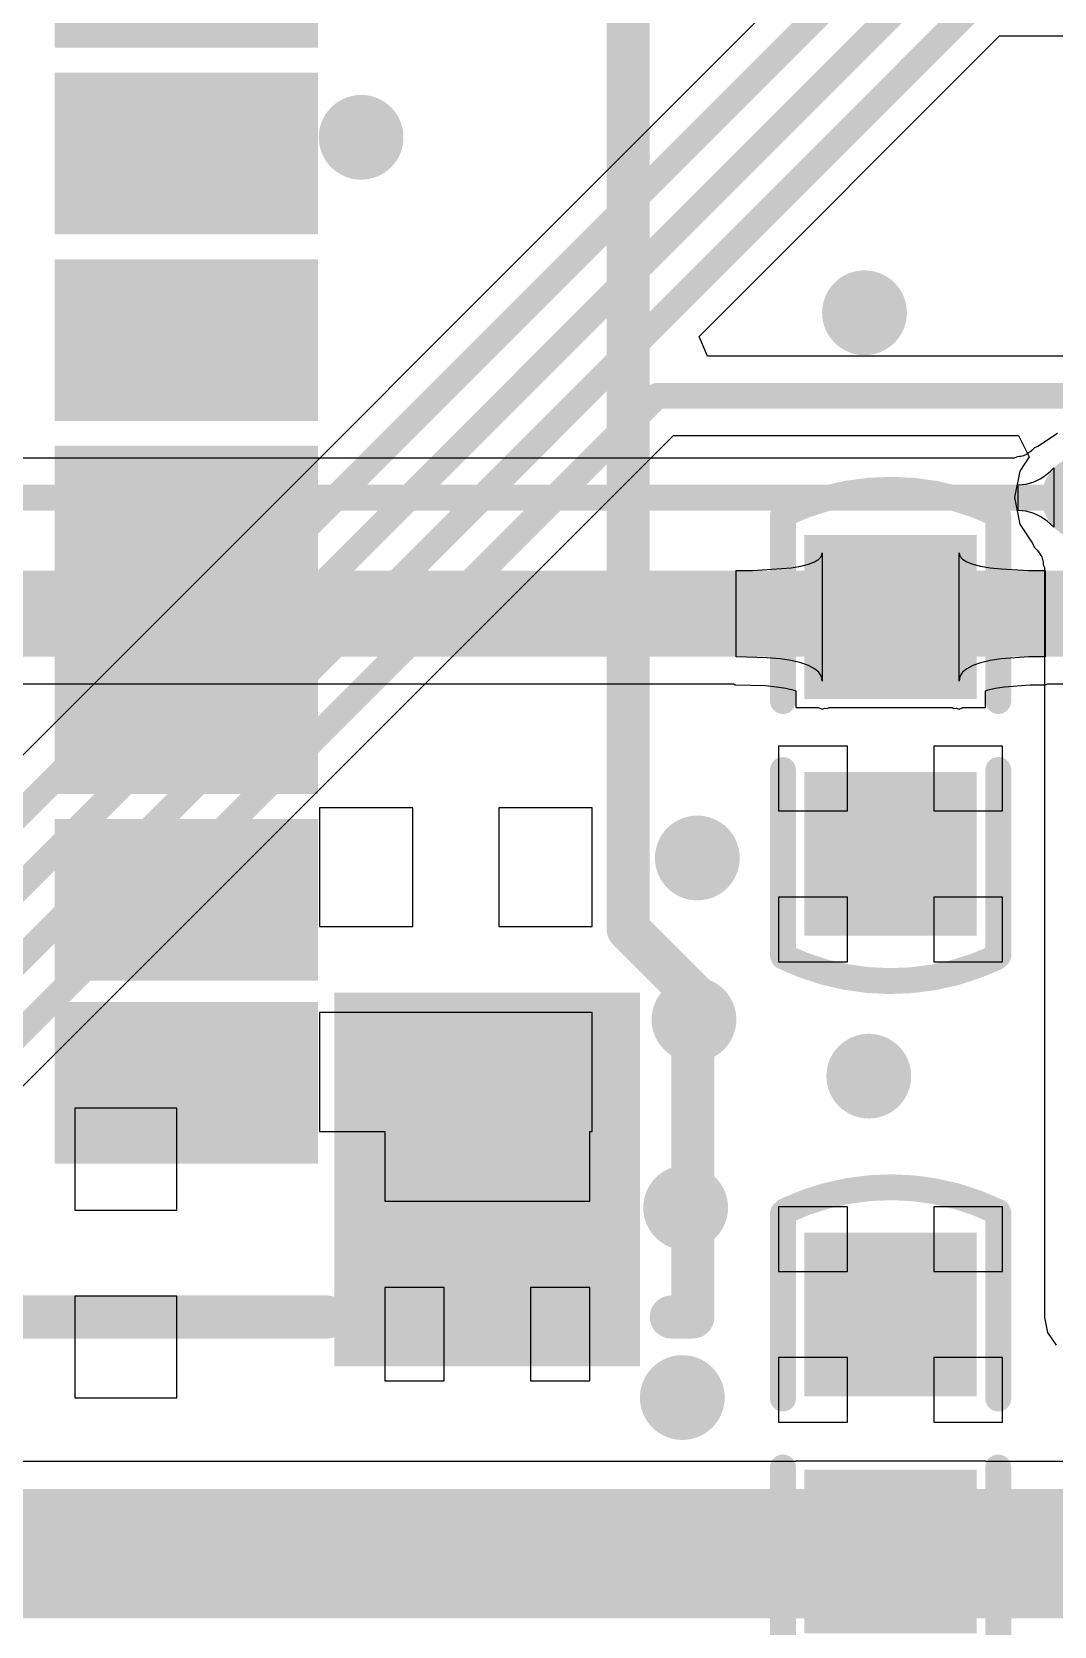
# Model space of a CAD drawing. Header units: millimetres. Extents: x 6.03 to 8.53, y 10.22 to 11.81.
# Drawn here: x 6.8482 to 7.0856, y 11.1593 to 11.5294 of the extents above; entities that cross this region are included whole.
import ezdxf

# ---------------------------------------------------------------- set-up
doc = ezdxf.new("R2010")
doc.units = ezdxf.units.MM
doc.header["$MEASUREMENT"] = 0
for name, color, linetype in [('BottomLayer', 5, 'Continuous'), ('MultiLayer', 9, 'Continuous'), ('TopLayer', 1, 'Continuous'), ('TopOverlay', 2, 'Continuous'), ('TopPaste', 8, 'Continuous'), ('TopSolder', 216, 'Continuous')]:
    doc.layers.add(name, color=color, linetype=linetype)

# ---------------------------------------------------------------- blocks, each defined once
blk = doc.blocks.new('TF_SMD_TF_110_5')
at = {"layer": 'TopLayer'}
for points in [[(-0.19045, -0.16261), (-0.16092, -0.16261), (-0.19045, -0.10946), (-0.16092, -0.10946)], [(-0.14793, -0.16261), (-0.1184, -0.16261), (-0.14793, -0.10946), (-0.1184, -0.10946)], [(-0.10462, -0.16261), (-0.07509, -0.16261), (-0.10462, -0.10946), (-0.07509, -0.10946)], [(-0.06132, -0.16261), (-0.03179, -0.16261), (-0.06132, -0.10946), (-0.03179, -0.10946)], [(-0.01801, -0.16261), (0.01152, -0.16261), (-0.01801, -0.10946), (0.01152, -0.10946)], [(0.0253, -0.16261), (0.05483, -0.16261), (0.0253, -0.10946), (0.05483, -0.10946)], [(-0.2375, -0.23741), (-0.15876, -0.23741), (-0.2375, -0.17442), (-0.15876, -0.17442)]]:
    blk.add_solid(points, dxfattribs=at)
at = {"layer": 'TopOverlay', "const_width": 0.01}
for points in [[(-0.23, -0.16865), (-0.23, -0.00635)], [(-0.155, -0.25365), (-0.14, -0.23865)], [(0.145, -0.23865), (-0.14, -0.23865)], [(-0.23, -0.25365), (-0.23, -0.24865)], [(-0.155, -0.25365), (-0.23, -0.25365)]]:
    blk.add_lwpolyline(points, dxfattribs=at)
at = {"layer": 'TopOverlay', "const_width": 0.005}
for points in [[(-0.2325, -0.16865, 1), (-0.2275, -0.16865, 1)], [(-0.1425, -0.23865, 1), (-0.1375, -0.23865, 1)], [(-0.1425, -0.23865, 1), (-0.1375, -0.23865, 1)], [(-0.2325, -0.24865, 1), (-0.2275, -0.24865, 1)], [(-0.2325, -0.25365, 1), (-0.2275, -0.25365, 1)], [(-0.2325, -0.25365, 1), (-0.2275, -0.25365, 1)], [(-0.1575, -0.25365, 1), (-0.1525, -0.25365, 1)], [(-0.1575, -0.25365, 1), (-0.1525, -0.25365, 1)]]:
    blk.add_lwpolyline(points, format="xyb", close=True, dxfattribs=at)
at = {"layer": 'TopPaste'}
for points in [[(-0.19045, -0.16261), (-0.16092, -0.16261), (-0.19045, -0.10946), (-0.16092, -0.10946)], [(-0.14793, -0.16261), (-0.1184, -0.16261), (-0.14793, -0.10946), (-0.1184, -0.10946)], [(-0.10462, -0.16261), (-0.07509, -0.16261), (-0.10462, -0.10946), (-0.07509, -0.10946)], [(-0.06132, -0.16261), (-0.03179, -0.16261), (-0.06132, -0.10946), (-0.03179, -0.10946)], [(-0.01801, -0.16261), (0.01152, -0.16261), (-0.01801, -0.10946), (0.01152, -0.10946)], [(0.0253, -0.16261), (0.05483, -0.16261), (0.0253, -0.10946), (0.05483, -0.10946)], [(-0.2375, -0.23741), (-0.15876, -0.23741), (-0.2375, -0.17442), (-0.15876, -0.17442)]]:
    blk.add_solid(points, dxfattribs=at)
at = {"layer": 'TopSolder'}
for points in [[(-0.19445, -0.16661), (-0.15692, -0.16661), (-0.19445, -0.10546), (-0.15692, -0.10546)], [(-0.15193, -0.16661), (-0.1144, -0.16661), (-0.15193, -0.10546), (-0.1144, -0.10546)], [(-0.10862, -0.16661), (-0.07109, -0.16661), (-0.10862, -0.10546), (-0.07109, -0.10546)], [(-0.06532, -0.16661), (-0.02779, -0.16661), (-0.06532, -0.10546), (-0.02779, -0.10546)], [(-0.02201, -0.16661), (0.01552, -0.16661), (-0.02201, -0.10546), (0.01552, -0.10546)], [(0.0213, -0.16661), (0.05883, -0.16661), (0.0213, -0.10546), (0.05883, -0.10546)], [(0.0646, -0.16661), (0.10213, -0.16661), (0.0646, -0.10546), (0.10213, -0.10546)], [(-0.24149, -0.24141), (-0.15476, -0.24141), (-0.24149, -0.17042), (-0.15476, -0.17042)]]:
    blk.add_solid(points, dxfattribs=at)
blk = doc.blocks.new('C0603_14')
at = {"layer": 'TopLayer'}
for points in [[(-0.0125, 0.016), (-0.0425, 0.016), (-0.0125, -0.016), (-0.0425, -0.016)], [(0.0425, 0.016), (0.0125, 0.016), (0.0425, -0.016), (0.0125, -0.016)]]:
    blk.add_solid(points, dxfattribs=at)
at = {"layer": 'TopOverlay', "const_width": 0.006}
for points in [[(-0.05154, -0.02444, -0.22601), (-0.05133, 0.02486)], [(0.05154, 0.02444, -0.227259), (0.05134, -0.02486)]]:
    blk.add_lwpolyline(points, format="xyb", dxfattribs=at)
at = {"layer": 'TopOverlay', "const_width": 0.003}
for points in [[(-0.05284, 0.02486, 1), (-0.04983, 0.02486, 1)], [(-0.0525, 0.025, 1), (-0.0495, 0.025, 1)], [(-0.0095, 0.025, 1), (-0.0065, 0.025, 1)], [(0.0065, 0.025, 1), (0.0095, 0.025, 1)], [(0.0495, 0.025, 1), (0.0525, 0.025, 1)], [(0.05004, 0.02444, 1), (0.05304, 0.02444, 1)], [(-0.05304, -0.02444, 1), (-0.05004, -0.02444, 1)], [(-0.0525, -0.025, 1), (-0.0495, -0.025, 1)], [(-0.0095, -0.025, 1), (-0.0065, -0.025, 1)], [(0.0065, -0.025, 1), (0.0095, -0.025, 1)], [(0.0495, -0.025, 1), (0.0525, -0.025, 1)], [(0.04984, -0.02486, 1), (0.05284, -0.02486, 1)]]:
    blk.add_lwpolyline(points, format="xyb", close=True, dxfattribs=at)
at = {"layer": 'TopOverlay', "const_width": 0.006}
for points in [[(-0.008, 0.025), (-0.051, 0.025)], [(0.051, 0.025), (0.008, 0.025)], [(-0.008, -0.025), (-0.051, -0.025)], [(0.051, -0.025), (0.008, -0.025)]]:
    blk.add_lwpolyline(points, dxfattribs=at)
at = {"layer": 'TopPaste'}
for points in [[(-0.0125, 0.016), (-0.0425, 0.016), (-0.0125, -0.016), (-0.0425, -0.016)], [(0.0425, 0.016), (0.0125, 0.016), (0.0425, -0.016), (0.0125, -0.016)]]:
    blk.add_solid(points, dxfattribs=at)
at = {"layer": 'TopSolder'}
for points in [[(-0.0085, 0.02), (-0.0465, 0.02), (-0.0085, -0.02), (-0.0465, -0.02)], [(0.0465, 0.02), (0.0085, 0.02), (0.0465, -0.02), (0.0085, -0.02)]]:
    blk.add_solid(points, dxfattribs=at)
blk = doc.blocks.new('C0603_17')
at = {"layer": 'TopLayer'}
for points in [[(-0.0125, 0.016), (-0.0425, 0.016), (-0.0125, -0.016), (-0.0425, -0.016)], [(0.0425, 0.016), (0.0125, 0.016), (0.0425, -0.016), (0.0125, -0.016)]]:
    blk.add_solid(points, dxfattribs=at)
at = {"layer": 'TopOverlay', "const_width": 0.006}
for points in [[(-0.05154, -0.02444, -0.22601), (-0.05133, 0.02486)], [(0.05154, 0.02444, -0.227259), (0.05134, -0.02486)]]:
    blk.add_lwpolyline(points, format="xyb", dxfattribs=at)
at = {"layer": 'TopOverlay', "const_width": 0.003}
for points in [[(-0.05284, 0.02486, 1), (-0.04983, 0.02486, 1)], [(-0.0525, 0.025, 1), (-0.0495, 0.025, 1)], [(-0.0095, 0.025, 1), (-0.0065, 0.025, 1)], [(0.0065, 0.025, 1), (0.0095, 0.025, 1)], [(0.0495, 0.025, 1), (0.0525, 0.025, 1)], [(0.05004, 0.02444, 1), (0.05304, 0.02444, 1)], [(-0.05304, -0.02444, 1), (-0.05004, -0.02444, 1)], [(-0.0525, -0.025, 1), (-0.0495, -0.025, 1)], [(-0.0095, -0.025, 1), (-0.0065, -0.025, 1)], [(0.0065, -0.025, 1), (0.0095, -0.025, 1)], [(0.0495, -0.025, 1), (0.0525, -0.025, 1)], [(0.04984, -0.02486, 1), (0.05284, -0.02486, 1)]]:
    blk.add_lwpolyline(points, format="xyb", close=True, dxfattribs=at)
at = {"layer": 'TopOverlay', "const_width": 0.006}
for points in [[(-0.008, 0.025), (-0.051, 0.025)], [(0.051, 0.025), (0.008, 0.025)], [(-0.008, -0.025), (-0.051, -0.025)], [(0.051, -0.025), (0.008, -0.025)]]:
    blk.add_lwpolyline(points, dxfattribs=at)
at = {"layer": 'TopPaste'}
for points in [[(-0.0125, 0.016), (-0.0425, 0.016), (-0.0125, -0.016), (-0.0425, -0.016)], [(0.0425, 0.016), (0.0125, 0.016), (0.0425, -0.016), (0.0125, -0.016)]]:
    blk.add_solid(points, dxfattribs=at)
at = {"layer": 'TopSolder'}
for points in [[(-0.0085, 0.02), (-0.0465, 0.02), (-0.0085, -0.02), (-0.0465, -0.02)], [(0.0465, 0.02), (0.0085, 0.02), (0.0465, -0.02), (0.0085, -0.02)]]:
    blk.add_solid(points, dxfattribs=at)

msp = doc.modelspace()

# ---------------------------------------------------------------- linework, layer by layer
at = {"layer": 'BottomLayer'}
for p, q in [((7.08001, 11.59543), (6.61713, 11.13255)), ((7.00315, 11.45868), (7.0729, 11.52842)), ((7.0729, 11.52842), (7.39722, 11.52842)), ((7.00506, 11.45406), (7.00315, 11.45868)), ((7.54337, 11.45406), (7.00506, 11.45406)), ((6.67789, 11.11645), (6.99715, 11.43571)), ((6.99715, 11.43571), (7.07731, 11.43571)), ((7.07731, 11.43571), (7.07978, 11.43071)), ((7.07978, 11.43071), (7.0776, 11.42744)), ((7.0776, 11.42744), (7.07637, 11.42126)), ((7.07637, 11.42126), (7.0776, 11.41508)), ((7.0776, 11.41508), (7.08063, 11.41053)), ((7.08063, 11.41053), (7.08095, 11.40973)), ((7.08095, 11.40973), (7.08155, 11.40911)), ((7.08155, 11.40911), (7.08193, 11.40866)), ((7.08193, 11.40866), (7.08224, 11.40823)), ((7.08224, 11.40823), (7.08248, 11.40785)), ((7.08248, 11.40785), (7.08267, 11.40749)), ((7.08267, 11.40749), (7.0828, 11.40717)), ((7.0828, 11.40717), (7.0829, 11.40687)), ((7.0829, 11.40687), (7.08297, 11.40658)), ((7.08297, 11.40658), (7.08301, 11.40628)), ((7.08301, 11.40628), (7.08303, 11.40569)), ((7.08303, 11.40569), (7.08334, 11.40503)), ((7.08334, 11.40503), (7.08334, 11.23098)), ((7.08334, 11.23098), (7.08404, 11.22747)), ((7.08404, 11.22747), (7.08603, 11.2245))]:
    msp.add_line(p, q, dxfattribs=at)
at = {"layer": 'BottomLayer', "const_width": 0.006}
for points in [[(6.62093, 11.12338), (7.09689, 11.59934)], [(6.6259, 11.11138), (7.10186, 11.58734)], [(6.63189, 11.10039), (7.06909, 11.5376)], [(6.64889, 11.10043), (6.99335, 11.44488)], [(6.99335, 11.44488), (7.55004, 11.44488)]]:
    msp.add_lwpolyline(points, dxfattribs=at)
at = {"layer": 'BottomLayer'}
for points, const_width in [([(6.91974, 11.50489, 1), (6.92958, 11.50489, 1)], 0.00984), ([(6.88307, 11.46654, 1), (6.89291, 11.46654, 1)], 0.00984), ([(7.03661, 11.46417, 1), (7.04646, 11.46417, 1)], 0.00984), ([(6.99185, 11.44488, 1), (6.99485, 11.44488, 1)], 0.003), ([(6.99185, 11.44488, 1), (6.99485, 11.44488, 1)], 0.003), ([(7.0876, 11.42126, 1), (7.09744, 11.42126, 1)], 0.00984), ([(6.99779, 11.33762, 1), (7.00764, 11.33762, 1)], 0.00984), ([(6.99702, 11.30012, 1), (7.00686, 11.30012, 1)], 0.00984), ([(7.03761, 11.28698, 1), (7.04745, 11.28698, 1)], 0.00984), ([(6.99509, 11.25645, 1), (7.00493, 11.25645, 1)], 0.00984), ([(6.99431, 11.21238, 1), (7.00416, 11.21238, 1)], 0.00984)]:
    msp.add_lwpolyline(points, format="xyb", close=True, dxfattribs=dict(at, const_width=const_width))
at = {"layer": 'MultiLayer', "const_width": 0.00984}
for points in [[(6.91974, 11.50489, 1), (6.92958, 11.50489, 1)], [(6.88307, 11.46654, 1), (6.89291, 11.46654, 1)], [(7.03661, 11.46417, 1), (7.04646, 11.46417, 1)], [(7.0876, 11.42126, 1), (7.09744, 11.42126, 1)], [(6.99779, 11.33762, 1), (7.00764, 11.33762, 1)], [(6.99702, 11.30012, 1), (7.00686, 11.30012, 1)], [(7.03761, 11.28698, 1), (7.04745, 11.28698, 1)], [(6.99509, 11.25645, 1), (7.00493, 11.25645, 1)], [(6.99431, 11.21238, 1), (7.00416, 11.21238, 1)]]:
    msp.add_lwpolyline(points, format="xyb", close=True, dxfattribs=at)
at = {"layer": 'TopLayer'}
for p, q in [((7.08634, 11.43618), (7.08179, 11.43314)), ((7.07629, 11.43044), (6.82529, 11.43044)), ((7.07695, 11.43075), (7.07629, 11.43044)), ((7.07754, 11.43077), (7.07695, 11.43075)), ((7.07784, 11.43081), (7.07754, 11.43077)), ((7.07813, 11.43088), (7.07784, 11.43081)), ((7.07843, 11.43098), (7.07813, 11.43088)), ((7.07875, 11.43111), (7.07843, 11.43098)), ((7.07911, 11.4313), (7.07875, 11.43111)), ((7.07949, 11.43154), (7.07911, 11.4313)), ((7.07992, 11.43185), (7.07949, 11.43154)), ((7.08037, 11.43223), (7.07992, 11.43185)), ((7.08099, 11.43283), (7.08037, 11.43223)), ((7.08179, 11.43314), (7.08099, 11.43283)), ((7.08315, 11.42617), (7.08394, 11.42675)), ((7.08394, 11.42675), (7.08472, 11.42741)), ((7.08472, 11.42741), (7.08549, 11.42815)), ((7.08549, 11.42815), (7.08549, 11.41437)), ((7.07724, 11.42426), (7.07812, 11.4243)), ((7.07724, 11.41826), (7.07724, 11.42426)), ((7.07812, 11.4243), (7.07899, 11.42442)), ((7.07899, 11.42442), (7.07985, 11.42461)), ((7.07985, 11.42461), (7.08069, 11.42488)), ((7.08069, 11.42488), (7.08152, 11.42523)), ((7.08152, 11.42523), (7.08234, 11.42566)), ((7.08234, 11.42566), (7.08315, 11.42617)), ((7.07812, 11.41822), (7.07724, 11.41826)), ((7.07899, 11.4181), (7.07812, 11.41822)), ((7.07985, 11.41791), (7.07899, 11.4181)), ((7.08069, 11.41764), (7.07985, 11.41791)), ((7.08152, 11.41729), (7.08069, 11.41764)), ((7.08234, 11.41686), (7.08152, 11.41729)), ((7.08315, 11.41635), (7.08234, 11.41686)), ((7.08394, 11.41577), (7.08315, 11.41635)), ((7.08472, 11.41511), (7.08394, 11.41577)), ((7.08549, 11.41437), (7.08472, 11.41511)), ((7.03152, 11.40765), (7.03172, 11.40843)), ((7.03172, 11.40843), (7.03172, 11.37867)), ((7.06348, 11.37867), (7.06348, 11.40843)), ((7.06348, 11.40843), (7.06368, 11.40765)), ((7.01552, 11.40438), (7.02452, 11.40499)), ((7.02452, 11.40499), (7.02672, 11.40536)), ((7.02672, 11.40536), (7.02852, 11.40581)), ((7.02852, 11.40581), (7.02992, 11.40634)), ((7.02992, 11.40634), (7.03092, 11.40695)), ((7.03092, 11.40695), (7.03152, 11.40765)), ((7.06368, 11.40765), (7.06428, 11.40695)), ((7.06428, 11.40695), (7.06528, 11.40634)), ((7.06528, 11.40634), (7.06668, 11.40581)), ((7.06668, 11.40581), (7.06848, 11.40536)), ((7.06848, 11.40536), (7.07068, 11.40499)), ((7.07068, 11.40499), (7.07328, 11.4047)), ((7.07328, 11.4047), (7.07968, 11.40438)), ((7.01172, 11.40434), (7.01552, 11.40438)), ((7.01172, 11.38434), (7.01172, 11.40434)), ((7.07968, 11.40438), (7.08348, 11.40434)), ((7.08348, 11.40434), (7.08348, 11.38434)), ((7.01892, 11.38411), (7.01172, 11.38434)), ((7.02192, 11.38383), (7.01892, 11.38411)), ((7.02452, 11.38343), (7.02192, 11.38383)), ((7.02672, 11.38292), (7.02452, 11.38343)), ((7.02852, 11.38229), (7.02672, 11.38292)), ((7.06848, 11.38292), (7.06668, 11.38229)), ((7.07068, 11.38343), (7.06848, 11.38292)), ((7.07328, 11.38383), (7.07068, 11.38343)), ((7.07968, 11.38428), (7.07328, 11.38383)), ((7.08348, 11.38434), (7.07968, 11.38428)), ((7.02992, 11.38156), (7.02852, 11.38229)), ((7.03092, 11.38071), (7.02992, 11.38156)), ((7.03152, 11.37974), (7.03092, 11.38071)), ((7.03172, 11.37867), (7.03152, 11.37974)), ((7.06368, 11.37974), (7.06348, 11.37867)), ((7.06428, 11.38071), (7.06368, 11.37974)), ((7.06528, 11.38156), (7.06428, 11.38071)), ((7.06668, 11.38229), (7.06528, 11.38156)), ((6.80021, 11.37802), (7.01112, 11.37802)), ((7.01112, 11.37802), (7.01151, 11.37784)), ((7.01151, 11.37784), (7.01851, 11.37762)), ((7.01851, 11.37762), (7.02112, 11.37738)), ((7.02112, 11.37738), (7.02329, 11.37705)), ((7.02329, 11.37705), (7.02492, 11.37667)), ((7.02492, 11.37667), (7.0256, 11.37643)), ((7.0256, 11.37643), (7.0256, 11.37255)), ((7.0696, 11.37643), (7.07028, 11.37667)), ((7.0696, 11.37255), (7.0696, 11.37643)), ((7.07028, 11.37667), (7.0719, 11.37705)), ((7.0719, 11.37705), (7.074, 11.37737)), ((7.074, 11.37737), (7.07996, 11.37779)), ((7.07996, 11.37779), (7.08358, 11.37784)), ((7.08358, 11.37784), (7.08399, 11.37802)), ((7.08399, 11.37802), (7.09099, 11.37802)), ((7.0256, 11.37255), (7.03081, 11.37255)), ((7.03081, 11.37255), (7.03172, 11.37217)), ((7.03172, 11.37217), (7.03229, 11.37241)), ((7.03229, 11.37241), (7.0329, 11.37228)), ((7.0329, 11.37228), (7.03331, 11.37255)), ((7.03331, 11.37255), (7.06188, 11.37255)), ((7.06188, 11.37255), (7.06229, 11.37228)), ((7.06229, 11.37228), (7.0629, 11.37241)), ((7.0629, 11.37241), (7.06348, 11.37217)), ((7.06348, 11.37217), (7.06438, 11.37255)), ((7.06438, 11.37255), (7.0696, 11.37255)), ((7.0376, 11.36355), (7.0216, 11.36355)), ((7.0216, 11.36355), (7.0216, 11.34855)), ((7.0376, 11.34855), (7.0376, 11.36355)), ((7.0736, 11.36355), (7.0576, 11.36355)), ((7.0576, 11.36355), (7.0576, 11.34855)), ((7.0736, 11.34855), (7.0736, 11.36355)), ((6.93665, 11.34929), (6.91499, 11.34929)), ((6.91499, 11.34929), (6.91499, 11.32173)), ((6.93665, 11.32173), (6.93665, 11.34929)), ((6.9783, 11.34929), (6.95665, 11.34929)), ((6.95665, 11.34929), (6.95665, 11.32173)), ((6.9783, 11.32173), (6.9783, 11.34929)), ((7.0216, 11.34855), (7.0376, 11.34855)), ((7.0576, 11.34855), (7.0736, 11.34855)), ((7.0376, 11.32855), (7.0216, 11.32855)), ((7.0216, 11.32855), (7.0216, 11.31355)), ((7.0376, 11.31355), (7.0376, 11.32855)), ((7.0736, 11.32855), (7.0576, 11.32855)), ((7.0576, 11.32855), (7.0576, 11.31355)), ((7.0736, 11.31355), (7.0736, 11.32855)), ((6.91499, 11.32173), (6.93665, 11.32173)), ((6.95665, 11.32173), (6.9783, 11.32173)), ((7.0216, 11.31355), (7.0376, 11.31355)), ((7.0576, 11.31355), (7.0736, 11.31355)), ((6.9783, 11.30173), (6.91499, 11.30173)), ((6.91499, 11.30173), (6.91499, 11.27417)), ((6.9783, 11.27417), (6.9783, 11.30173)), ((6.88184, 11.27953), (6.85822, 11.27953)), ((6.85822, 11.27953), (6.85822, 11.25591)), ((6.88184, 11.25591), (6.88184, 11.27953)), ((6.91499, 11.27417), (6.93017, 11.27417)), ((6.93017, 11.27417), (6.93017, 11.25793)), ((6.97773, 11.25793), (6.97773, 11.27417)), ((6.97773, 11.27417), (6.9783, 11.27417)), ((6.93017, 11.25793), (6.97773, 11.25793)), ((7.0376, 11.25665), (7.0216, 11.25665)), ((7.0216, 11.25665), (7.0216, 11.24165)), ((7.0376, 11.24165), (7.0376, 11.25665)), ((7.0736, 11.25665), (7.0576, 11.25665)), ((7.0576, 11.25665), (7.0576, 11.24165)), ((7.0736, 11.24165), (7.0736, 11.25665)), ((6.85822, 11.25591), (6.88184, 11.25591)), ((7.0216, 11.24165), (7.0376, 11.24165)), ((7.0576, 11.24165), (7.0736, 11.24165)), ((6.88184, 11.23591), (6.85822, 11.23591)), ((6.85822, 11.23591), (6.85822, 11.21229)), ((6.88184, 11.21229), (6.88184, 11.23591)), ((6.94395, 11.23793), (6.93017, 11.23793)), ((6.93017, 11.23793), (6.93017, 11.21628)), ((6.94395, 11.21628), (6.94395, 11.23793)), ((6.97773, 11.23793), (6.96395, 11.23793)), ((6.96395, 11.23793), (6.96395, 11.21628)), ((6.97773, 11.21628), (6.97773, 11.23793)), ((7.0376, 11.22165), (7.0216, 11.22165)), ((7.0216, 11.22165), (7.0216, 11.20665)), ((7.0376, 11.20665), (7.0376, 11.22165)), ((7.0736, 11.22165), (7.0576, 11.22165)), ((7.0576, 11.22165), (7.0576, 11.20665)), ((7.0736, 11.20665), (7.0736, 11.22165)), ((6.93017, 11.21628), (6.94395, 11.21628)), ((6.96395, 11.21628), (6.97773, 11.21628)), ((6.85822, 11.21229), (6.88184, 11.21229)), ((7.0216, 11.20665), (7.0376, 11.20665)), ((7.0576, 11.20665), (7.0736, 11.20665)), ((7.0256, 11.19757), (6.66238, 11.19757)), ((7.0696, 11.19765), (7.0256, 11.19765)), ((7.0256, 11.19765), (7.0256, 11.19757)), ((7.0696, 11.19757), (7.0696, 11.19765)), ((7.12717, 11.19757), (7.0696, 11.19757))]:
    msp.add_line(p, q, dxfattribs=at)
at = {"layer": 'TopLayer', "const_width": 0.00984}
for points in [[(6.91974, 11.50489, 1), (6.92958, 11.50489, 1)], [(6.88307, 11.46654, 1), (6.89291, 11.46654, 1)], [(7.03661, 11.46417, 1), (7.04646, 11.46417, 1)], [(7.0876, 11.42126, 1), (7.09744, 11.42126, 1)], [(6.99779, 11.33762, 1), (7.00764, 11.33762, 1)], [(6.99702, 11.30012, 1), (7.00686, 11.30012, 1)], [(7.03761, 11.28698, 1), (7.04745, 11.28698, 1)], [(6.99509, 11.25645, 1), (7.00493, 11.25645, 1)], [(6.99431, 11.21238, 1), (7.00416, 11.21238, 1)]]:
    msp.add_lwpolyline(points, format="xyb", close=True, dxfattribs=at)
at = {"layer": 'TopLayer'}
for points, const_width in [([(6.80906, 11.42126), (7.09252, 11.42126)], 0.006), ([(6.79228, 11.39434), (7.21136, 11.39434)], 0.02), ([(6.66238, 11.17616), (7.12742, 11.17616)], 0.03)]:
    msp.add_lwpolyline(points, dxfattribs=dict(at, const_width=const_width))

# ---------------------------------------------------------------- block references
at = {"rotation": 90}
for name, p in [('TF_SMD_TF_110_5', (6.74803, 11.46108)), ('C0603_17', (7.0476, 11.36605)), ('C0603_14', (7.0476, 11.20415))]:
    msp.add_blockref(name, p, dxfattribs=at)

doc.saveas('drawing.dxf')
